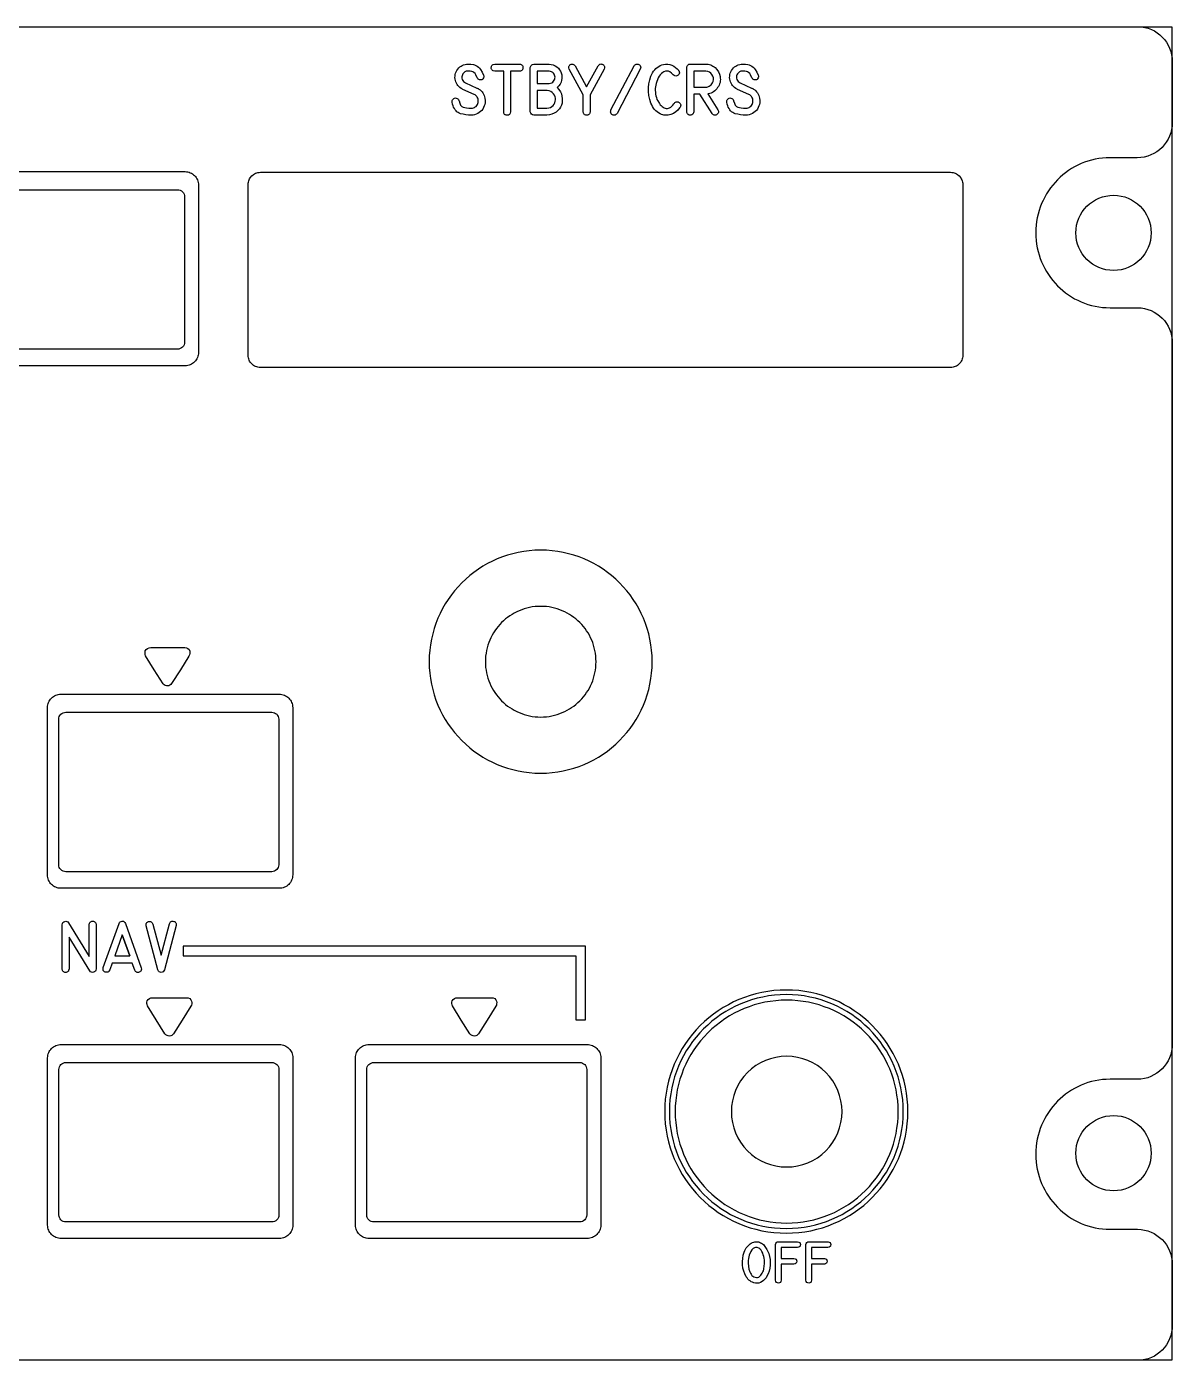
# Model space of a CAD drawing. Extents: x 27 to 704, y 10 to 614.
# Drawn here: x 628.6 to 704.3, y 437.7 to 525.9 of the extents above; entities that cross this region are included whole.
import ezdxf

# ---------------------------------------------------------------- set-up
doc = ezdxf.new("R2010")
doc.units = 0
for name, color, linetype in [('_BACKPANEL', 5, 'CONTINUOUS'), ('_ENGRAVING', 105, 'CONTINUOUS'), ('_TOPLAYER', 1, 'CONTINUOUS')]:
    doc.layers.add(name, color=color, linetype=linetype)

msp = doc.modelspace()

# ---------------------------------------------------------------- linework, layer by layer
at = {"layer": '_BACKPANEL'}
for points in [[(704.25, 466.331), (704.25, 447.688), (704.25, 437.7), (559.25, 437.7), (559.25, 447.688), (559.25, 466.722), (559.25, 485.114), (559.25, 500.914), (559.25, 510.903), (559.25, 520.891), (559.25, 525.885), (704.25, 525.885), (704.25, 520.891), (704.25, 510.903), (704.25, 500.914), (704.25, 486.092)], [(644.002, 516.257), (689.62, 516.257), (689.703, 516.253), (689.784, 516.241), (689.861, 516.221), (689.936, 516.194), (690.007, 516.159), (690.073, 516.119), (690.193, 516.02), (690.292, 515.9), (690.333, 515.833), (690.367, 515.762), (690.394, 515.688), (690.414, 515.61), (690.426, 515.53), (690.431, 515.447), (690.431, 504.158), (690.426, 504.075), (690.414, 503.995), (690.394, 503.917), (690.367, 503.842), (690.333, 503.772), (690.292, 503.705), (690.193, 503.585), (690.073, 503.486), (690.007, 503.445), (689.936, 503.411), (689.861, 503.384), (689.784, 503.364), (689.703, 503.352), (689.62, 503.348), (644.002, 503.348), (643.919, 503.352), (643.839, 503.364), (643.761, 503.384), (643.687, 503.411), (643.616, 503.445), (643.549, 503.486), (643.429, 503.585), (643.33, 503.705), (643.289, 503.772), (643.255, 503.842), (643.228, 503.917), (643.208, 503.995), (643.196, 504.075), (643.192, 504.158), (643.192, 515.447), (643.196, 515.53), (643.208, 515.61), (643.228, 515.688), (643.255, 515.762), (643.289, 515.833), (643.33, 515.9), (643.429, 516.02), (643.549, 516.119), (643.616, 516.159), (643.687, 516.194), (643.761, 516.221), (643.839, 516.241), (643.919, 516.253)], [(697.905, 512.252), (697.918, 512.506), (697.956, 512.753), (698.017, 512.992), (698.101, 513.22), (698.206, 513.438), (698.33, 513.643), (698.473, 513.834), (698.634, 514.011), (698.811, 514.172), (699.002, 514.315), (699.207, 514.44), (699.425, 514.544), (699.654, 514.628), (699.892, 514.689), (700.139, 514.727), (700.393, 514.74), (700.648, 514.727), (700.895, 514.689), (701.133, 514.628), (701.362, 514.544), (701.579, 514.44), (701.785, 514.315), (701.976, 514.172), (702.153, 514.011), (702.313, 513.834), (702.457, 513.643), (702.581, 513.438), (702.686, 513.22), (702.77, 512.992), (702.831, 512.753), (702.869, 512.506), (702.882, 512.252), (702.869, 511.997), (702.831, 511.75), (702.77, 511.512), (702.686, 511.283), (702.581, 511.066), (702.457, 510.861), (702.313, 510.669), (702.153, 510.492), (701.976, 510.332), (701.785, 510.188), (701.579, 510.064), (701.362, 509.959), (701.133, 509.875), (700.895, 509.814), (700.648, 509.776), (700.393, 509.764), (700.139, 509.776), (699.892, 509.814), (699.654, 509.875), (699.425, 509.959), (699.207, 510.064), (699.002, 510.188), (698.811, 510.332), (698.634, 510.492), (698.473, 510.669), (698.33, 510.861), (698.206, 511.066), (698.101, 511.283), (698.017, 511.512), (697.956, 511.75), (697.918, 511.997)], [(662.53, 491.269), (662.151, 491.26), (661.777, 491.231), (661.408, 491.184), (661.045, 491.119), (660.688, 491.037), (660.338, 490.938), (659.996, 490.822), (659.661, 490.69), (659.334, 490.542), (659.016, 490.379), (658.708, 490.202), (658.409, 490.01), (658.12, 489.805), (657.841, 489.586), (657.574, 489.354), (657.318, 489.11), (657.073, 488.854), (656.842, 488.586), (656.623, 488.308), (656.417, 488.019), (656.226, 487.72), (656.048, 487.411), (655.885, 487.093), (655.738, 486.767), (655.606, 486.432), (655.49, 486.089), (655.39, 485.74), (655.308, 485.383), (655.243, 485.02), (655.196, 484.651), (655.168, 484.277), (655.158, 483.897), (655.168, 483.518), (655.196, 483.144), (655.243, 482.775), (655.308, 482.412), (655.39, 482.055), (655.49, 481.705), (655.606, 481.363), (655.738, 481.028), (655.885, 480.701), (656.048, 480.383), (656.226, 480.075), (656.417, 479.776), (656.623, 479.487), (656.842, 479.208), (657.073, 478.941), (657.318, 478.685), (657.574, 478.44), (657.841, 478.209), (658.12, 477.99), (658.409, 477.784), (658.708, 477.593), (659.016, 477.415), (659.334, 477.252), (659.661, 477.105), (659.996, 476.973), (660.338, 476.857), (660.688, 476.757), (661.045, 476.675), (661.408, 476.61), (661.777, 476.563), (662.151, 476.535), (662.53, 476.525), (662.91, 476.535), (663.284, 476.563), (663.653, 476.61), (664.016, 476.675), (664.373, 476.757), (664.722, 476.857), (665.065, 476.973), (665.4, 477.105), (665.726, 477.252), (666.044, 477.415), (666.353, 477.593), (666.652, 477.784), (666.941, 477.99), (667.219, 478.209), (667.487, 478.44), (667.743, 478.685), (667.987, 478.941), (668.219, 479.208), (668.438, 479.487), (668.643, 479.776), (668.835, 480.075), (669.012, 480.383), (669.175, 480.701), (669.323, 481.028), (669.455, 481.363), (669.571, 481.705), (669.67, 482.055), (669.752, 482.412), (669.817, 482.775), (669.864, 483.144), (669.893, 483.518), (669.902, 483.897), (669.893, 484.277), (669.864, 484.651), (669.817, 485.02), (669.752, 485.383), (669.67, 485.74), (669.571, 486.089), (669.455, 486.432), (669.323, 486.767), (669.175, 487.093), (669.012, 487.411), (668.835, 487.72), (668.643, 488.019), (668.438, 488.308), (668.219, 488.586), (667.987, 488.854), (667.743, 489.11), (667.487, 489.354), (667.219, 489.586), (666.941, 489.805), (666.652, 490.01), (666.353, 490.202), (666.044, 490.379), (665.726, 490.542), (665.4, 490.69), (665.065, 490.822), (664.722, 490.938), (664.373, 491.037), (664.016, 491.119), (663.653, 491.184), (663.284, 491.231), (662.91, 491.26)], [(630.824, 481.749), (645.245, 481.749), (645.336, 481.744), (645.425, 481.73), (645.511, 481.708), (645.593, 481.678), (645.671, 481.641), (645.744, 481.596), (645.813, 481.545), (645.876, 481.487), (645.934, 481.424), (645.985, 481.355), (646.03, 481.281), (646.068, 481.203), (646.098, 481.121), (646.12, 481.036), (646.133, 480.947), (646.138, 480.856), (646.138, 469.805), (646.133, 469.713), (646.12, 469.625), (646.098, 469.539), (646.068, 469.457), (646.03, 469.379), (645.985, 469.305), (645.934, 469.237), (645.876, 469.173), (645.813, 469.116), (645.744, 469.064), (645.671, 469.02), (645.593, 468.982), (645.511, 468.952), (645.425, 468.93), (645.336, 468.916), (645.245, 468.912), (630.824, 468.912), (630.732, 468.916), (630.644, 468.93), (630.558, 468.952), (630.476, 468.982), (630.398, 469.02), (630.324, 469.064), (630.256, 469.116), (630.192, 469.173), (630.135, 469.237), (630.083, 469.305), (630.039, 469.379), (630.001, 469.457), (629.971, 469.539), (629.949, 469.625), (629.935, 469.713), (629.931, 469.805), (629.931, 480.856), (629.935, 480.947), (629.949, 481.036), (629.971, 481.121), (630.001, 481.203), (630.039, 481.281), (630.083, 481.355), (630.135, 481.424), (630.192, 481.487), (630.256, 481.545), (630.324, 481.596), (630.398, 481.641), (630.476, 481.678), (630.558, 481.708), (630.644, 481.73), (630.732, 481.744)], [(630.833, 458.589), (645.254, 458.589), (645.345, 458.584), (645.434, 458.571), (645.519, 458.549), (645.602, 458.519), (645.68, 458.481), (645.753, 458.437), (645.822, 458.385), (645.885, 458.327), (645.943, 458.264), (645.994, 458.195), (646.039, 458.122), (646.077, 458.044), (646.107, 457.962), (646.129, 457.876), (646.142, 457.787), (646.147, 457.696), (646.147, 446.645), (646.142, 446.554), (646.129, 446.465), (646.107, 446.38), (646.077, 446.298), (646.039, 446.219), (645.994, 446.146), (645.943, 446.077), (645.885, 446.014), (645.822, 445.956), (645.753, 445.905), (645.68, 445.86), (645.602, 445.822), (645.519, 445.792), (645.434, 445.77), (645.345, 445.757), (645.254, 445.752), (630.833, 445.752), (630.741, 445.757), (630.653, 445.77), (630.567, 445.792), (630.485, 445.822), (630.407, 445.86), (630.333, 445.905), (630.265, 445.956), (630.201, 446.014), (630.144, 446.077), (630.092, 446.146), (630.048, 446.219), (630.01, 446.298), (629.98, 446.38), (629.958, 446.465), (629.944, 446.554), (629.94, 446.645), (629.94, 457.696), (629.944, 457.787), (629.958, 457.876), (629.98, 457.962), (630.01, 458.044), (630.048, 458.122), (630.092, 458.195), (630.144, 458.264), (630.201, 458.327), (630.265, 458.385), (630.333, 458.437), (630.407, 458.481), (630.485, 458.519), (630.567, 458.549), (630.653, 458.571), (630.741, 458.584)], [(651.184, 458.589), (665.605, 458.589), (665.696, 458.584), (665.785, 458.571), (665.871, 458.549), (665.953, 458.519), (666.031, 458.481), (666.104, 458.437), (666.173, 458.385), (666.237, 458.327), (666.294, 458.264), (666.346, 458.195), (666.39, 458.122), (666.428, 458.044), (666.458, 457.962), (666.48, 457.876), (666.494, 457.787), (666.498, 457.696), (666.498, 446.645), (666.494, 446.554), (666.48, 446.465), (666.458, 446.38), (666.428, 446.298), (666.39, 446.219), (666.346, 446.146), (666.294, 446.077), (666.237, 446.014), (666.173, 445.956), (666.104, 445.905), (666.031, 445.86), (665.953, 445.822), (665.871, 445.792), (665.785, 445.77), (665.696, 445.757), (665.605, 445.752), (651.184, 445.752), (651.093, 445.757), (651.004, 445.77), (650.918, 445.792), (650.836, 445.822), (650.758, 445.86), (650.685, 445.905), (650.616, 445.956), (650.553, 446.014), (650.495, 446.077), (650.444, 446.146), (650.399, 446.219), (650.361, 446.298), (650.331, 446.38), (650.309, 446.465), (650.296, 446.554), (650.291, 446.645), (650.291, 457.696), (650.296, 457.787), (650.309, 457.876), (650.331, 457.962), (650.361, 458.044), (650.399, 458.122), (650.444, 458.195), (650.495, 458.264), (650.553, 458.327), (650.616, 458.385), (650.685, 458.437), (650.758, 458.481), (650.836, 458.519), (650.918, 458.549), (651.004, 458.571), (651.093, 458.584)], [(697.905, 451.396), (697.918, 451.651), (697.956, 451.898), (698.017, 452.136), (698.101, 452.365), (698.206, 452.582), (698.33, 452.787), (698.473, 452.979), (698.634, 453.156), (698.811, 453.316), (699.002, 453.459), (699.207, 453.584), (699.425, 453.689), (699.654, 453.772), (699.892, 453.834), (700.139, 453.871), (700.393, 453.884), (700.648, 453.871), (700.895, 453.834), (701.133, 453.772), (701.362, 453.689), (701.579, 453.584), (701.785, 453.459), (701.976, 453.316), (702.153, 453.156), (702.313, 452.979), (702.457, 452.787), (702.581, 452.582), (702.686, 452.365), (702.77, 452.136), (702.831, 451.898), (702.869, 451.651), (702.882, 451.396), (702.869, 451.142), (702.831, 450.895), (702.77, 450.656), (702.686, 450.428), (702.581, 450.21), (702.457, 450.005), (702.313, 449.813), (702.153, 449.637), (701.976, 449.476), (701.785, 449.333), (701.579, 449.208), (701.362, 449.103), (701.133, 449.02), (700.895, 448.958), (700.648, 448.921), (700.393, 448.908), (700.139, 448.921), (699.892, 448.958), (699.654, 449.02), (699.425, 449.103), (699.207, 449.208), (699.002, 449.333), (698.811, 449.476), (698.634, 449.637), (698.473, 449.813), (698.33, 450.005), (698.206, 450.21), (698.101, 450.428), (698.017, 450.656), (697.956, 450.895), (697.918, 451.142)]]:
    msp.add_lwpolyline(points, close=True, dxfattribs=at)
msp.add_lwpolyline([(624.601, 516.299), (639.022, 516.299), (639.113, 516.295), (639.202, 516.281), (639.287, 516.259), (639.369, 516.229), (639.447, 516.191), (639.521, 516.147), (639.59, 516.095), (639.653, 516.038), (639.711, 515.974), (639.762, 515.905), (639.807, 515.832), (639.845, 515.754), (639.875, 515.672), (639.897, 515.586), (639.91, 515.498), (639.915, 515.406), (639.915, 504.355), (639.91, 504.264), (639.897, 504.175), (639.875, 504.09), (639.845, 504.008), (639.807, 503.93), (639.762, 503.856), (639.711, 503.787), (639.653, 503.724), (639.59, 503.666), (639.521, 503.615), (639.447, 503.57), (639.369, 503.533), (639.287, 503.502), (639.202, 503.48), (639.113, 503.467), (639.022, 503.462), (624.601, 503.462)], dxfattribs=at)
msp.add_lwpolyline([(678.79, 457.802, 0.414214), (675.132, 454.144, 0.414214), (678.79, 450.486, 0.414214), (682.448, 454.144, 0.414214)], format="xyb", close=True, dxfattribs=at)
at = {"layer": '_ENGRAVING'}
for points in [[(658.312, 521.831), (658.338, 521.819), (658.367, 521.804), (658.393, 521.79), (658.418, 521.774), (658.445, 521.758), (658.521, 521.702), (658.59, 521.64), (658.651, 521.574), (658.705, 521.502), (658.751, 521.425), (658.789, 521.343), (658.819, 521.256), (658.842, 521.163), (658.86, 521.013), (658.855, 520.858), (658.836, 520.747), (658.803, 520.641), (658.758, 520.54), (658.7, 520.442), (658.632, 520.352), (658.555, 520.273), (658.47, 520.205), (658.377, 520.147), (658.271, 520.098), (658.164, 520.063), (658.055, 520.042), (657.944, 520.035), (657.758, 520.041), (657.576, 520.059), (657.399, 520.09), (657.226, 520.133), (657.143, 520.163), (657.067, 520.203), (656.997, 520.253), (656.932, 520.314), (656.874, 520.385), (656.823, 520.466), (656.777, 520.558), (656.737, 520.659), (656.708, 520.772), (656.686, 520.887), (656.68, 520.945), (656.688, 520.999), (656.709, 521.05), (656.743, 521.097), (656.787, 521.136), (656.835, 521.16), (656.888, 521.17), (656.947, 521.167), (657.006, 521.147), (657.055, 521.113), (657.095, 521.066), (657.125, 521.005), (657.13, 520.99), (657.176, 520.829), (657.237, 520.704), (657.272, 520.655), (657.312, 520.615), (657.355, 520.584), (657.401, 520.562), (657.508, 520.532), (657.633, 520.512), (657.777, 520.501), (657.941, 520.499), (658.017, 520.504), (658.087, 520.518), (658.151, 520.542), (658.209, 520.575), (658.26, 520.618), (658.305, 520.67), (658.344, 520.732), (658.377, 520.803), (658.397, 520.872), (658.407, 520.941), (658.405, 521.012), (658.393, 521.085), (658.371, 521.155), (658.34, 521.219), (658.3, 521.277), (658.252, 521.329), (658.198, 521.369), (658.129, 521.406), (657.378, 521.742), (657.354, 521.755), (657.266, 521.807), (657.187, 521.864), (657.117, 521.927), (657.055, 521.995), (657.002, 522.068), (656.958, 522.146), (656.923, 522.23), (656.896, 522.318), (656.875, 522.423), (656.865, 522.524), (656.867, 522.623), (656.88, 522.719), (656.905, 522.813), (656.941, 522.904), (656.989, 522.992), (657.048, 523.077), (657.116, 523.156), (657.188, 523.224), (657.266, 523.282), (657.349, 523.33), (657.437, 523.366), (657.53, 523.393), (657.628, 523.408), (657.731, 523.414), (657.91, 523.409), (658.078, 523.376), (658.16, 523.355), (658.242, 523.323), (658.338, 523.269), (658.423, 523.207), (658.495, 523.136), (658.555, 523.055), (658.658, 522.878), (658.751, 522.687), (658.766, 522.644), (658.771, 522.566), (658.75, 522.497), (658.709, 522.434), (658.675, 522.404), (658.632, 522.379), (658.587, 522.364), (658.54, 522.361), (658.49, 522.368), (658.443, 522.385), (658.401, 522.412), (658.366, 522.451), (658.336, 522.5), (658.246, 522.696), (658.189, 522.787), (658.112, 522.862), (658.044, 522.901), (657.97, 522.928), (657.864, 522.946), (657.715, 522.951), (657.613, 522.938), (657.523, 522.901), (657.447, 522.842), (657.383, 522.759), (657.35, 522.697), (657.329, 522.632), (657.321, 522.563), (657.324, 522.49), (657.343, 522.403), (657.378, 522.327), (657.428, 522.261), (657.493, 522.206), (657.508, 522.195), (657.525, 522.184), (657.543, 522.176), (657.563, 522.168)], [(660.084, 520.261), (660.084, 522.948), (659.489, 522.948), (659.39, 522.969), (659.351, 522.989), (659.319, 523.015), (659.294, 523.047), (659.277, 523.085), (659.266, 523.129), (659.263, 523.18), (659.267, 523.23), (659.277, 523.275), (659.295, 523.313), (659.32, 523.345), (659.352, 523.371), (659.39, 523.392), (659.489, 523.414), (661.135, 523.414), (661.187, 523.406), (661.233, 523.392), (661.271, 523.372), (661.303, 523.346), (661.327, 523.314), (661.345, 523.275), (661.356, 523.231), (661.359, 523.18), (661.356, 523.129), (661.346, 523.084), (661.328, 523.046), (661.304, 523.014), (661.272, 522.988), (661.233, 522.968), (661.188, 522.955), (661.135, 522.948), (660.541, 522.948), (660.541, 520.261), (660.512, 520.159), (660.49, 520.119), (660.463, 520.086), (660.431, 520.061), (660.393, 520.043), (660.35, 520.033), (660.302, 520.03), (660.255, 520.034), (660.213, 520.046), (660.177, 520.064), (660.147, 520.089), (660.122, 520.122), (660.104, 520.161)], [(663.081, 523.414), (663.229, 523.392), (663.364, 523.353), (663.488, 523.297), (663.599, 523.224), (663.696, 523.138), (663.776, 523.043), (663.841, 522.941), (663.89, 522.83), (663.921, 522.712), (663.936, 522.592), (663.932, 522.467), (663.912, 522.339), (663.872, 522.211), (663.81, 522.089), (663.728, 521.972), (663.625, 521.861), (663.739, 521.724), (663.828, 521.582), (663.894, 521.435), (663.937, 521.282), (663.957, 521.13), (663.958, 520.982), (663.938, 520.839), (663.899, 520.702), (663.84, 520.572), (663.762, 520.452), (663.667, 520.342), (663.552, 520.243), (663.422, 520.159), (663.276, 520.096), (663.116, 520.053), (662.941, 520.03), (662.936, 520.03), (662.074, 520.03), (661.985, 520.055), (661.916, 520.101), (661.869, 520.17), (661.843, 520.26), (661.843, 523.179), (661.868, 523.27), (661.889, 523.308), (661.915, 523.34), (661.946, 523.367), (661.983, 523.388), (662.074, 523.414)], [(666.327, 523.293), (666.393, 523.371), (666.429, 523.397), (666.466, 523.413), (666.505, 523.42), (666.546, 523.418), (666.588, 523.406), (666.632, 523.385), (666.673, 523.359), (666.705, 523.328), (666.729, 523.294), (666.745, 523.256), (666.752, 523.215), (666.751, 523.17), (666.724, 523.07), (665.792, 521.373), (665.792, 520.268), (665.772, 520.165), (665.753, 520.125), (665.728, 520.092), (665.697, 520.066), (665.659, 520.048), (665.615, 520.037), (665.566, 520.033), (665.516, 520.037), (665.472, 520.048), (665.435, 520.066), (665.403, 520.092), (665.378, 520.125), (665.359, 520.165), (665.339, 520.268), (665.339, 521.373), (664.409, 523.07), (664.382, 523.169), (664.381, 523.214), (664.388, 523.255), (664.403, 523.292), (664.426, 523.326), (664.457, 523.356), (664.496, 523.383), (664.539, 523.403), (664.581, 523.415), (664.621, 523.417), (664.66, 523.41), (664.698, 523.395), (664.735, 523.37), (664.806, 523.293), (665.566, 521.908)], [(668.712, 523.293), (668.738, 523.333), (668.766, 523.364), (668.796, 523.385), (668.83, 523.398), (668.907, 523.414), (668.962, 523.407), (669.013, 523.388), (669.059, 523.356), (669.099, 523.311), (669.129, 523.258), (669.14, 523.2), (669.133, 523.137), (669.108, 523.07), (667.577, 520.149), (667.55, 520.11), (667.507, 520.07), (667.449, 520.04), (667.374, 520.03), (667.319, 520.036), (667.269, 520.056), (667.226, 520.088), (667.189, 520.132), (667.162, 520.186), (667.151, 520.245), (667.155, 520.309), (667.175, 520.379)], [(671.739, 520.559), (671.725, 520.537), (671.717, 520.526), (671.71, 520.516), (671.59, 520.374), (671.453, 520.254), (671.299, 520.156), (671.127, 520.08), (671.037, 520.053), (670.947, 520.035), (670.858, 520.026), (670.769, 520.027), (670.68, 520.038), (670.592, 520.058), (670.504, 520.088), (670.416, 520.127), (670.318, 520.184), (670.226, 520.249), (670.141, 520.323), (670.063, 520.406), (669.992, 520.498), (669.927, 520.599), (669.87, 520.709), (669.819, 520.828), (669.737, 521.077), (669.682, 521.332), (669.655, 521.591), (669.655, 521.855), (669.682, 522.116), (669.737, 522.366), (669.82, 522.605), (669.93, 522.834), (669.996, 522.94), (670.069, 523.036), (670.149, 523.121), (670.236, 523.196), (670.329, 523.261), (670.43, 523.315), (670.538, 523.359), (670.653, 523.392), (670.789, 523.413), (670.925, 523.411), (671.061, 523.386), (671.196, 523.338), (671.325, 523.273), (671.442, 523.197), (671.547, 523.108), (671.64, 523.007), (671.648, 522.996), (671.678, 522.945), (671.693, 522.892), (671.694, 522.836), (671.679, 522.778), (671.653, 522.725), (671.617, 522.682), (671.573, 522.651), (671.519, 522.63), (671.457, 522.623), (671.399, 522.633), (671.342, 522.661), (671.288, 522.706), (671.181, 522.819), (671.075, 522.897), (670.972, 522.943), (670.921, 522.953), (670.87, 522.954), (670.772, 522.94), (670.68, 522.907), (670.592, 522.856), (670.51, 522.786), (670.434, 522.701), (670.365, 522.605), (670.302, 522.498), (670.246, 522.379), (670.198, 522.257), (670.161, 522.139), (670.133, 522.025), (670.116, 521.915), (670.106, 521.794), (670.103, 521.673), (670.108, 521.552), (670.122, 521.43), (670.144, 521.31), (670.176, 521.194), (670.217, 521.081), (670.269, 520.972), (670.372, 520.801), (670.429, 520.729), (670.488, 520.665), (670.551, 520.611), (670.617, 520.565), (670.687, 520.528), (670.759, 520.5), (670.833, 520.484), (670.906, 520.482), (670.979, 520.496), (671.052, 520.525), (671.124, 520.568), (671.195, 520.627), (671.266, 520.7), (671.337, 520.788), (671.368, 520.831), (671.406, 520.869), (671.445, 520.898), (671.485, 520.917), (671.525, 520.926), (671.565, 520.926), (671.606, 520.916), (671.648, 520.896), (671.69, 520.867), (671.756, 520.796), (671.776, 520.76), (671.787, 520.722), (671.789, 520.683), (671.781, 520.642), (671.765, 520.601)], [(674.24, 520.388), (674.275, 520.299), (674.28, 520.257), (674.277, 520.217), (674.265, 520.178), (674.246, 520.142), (674.181, 520.075), (674.141, 520.051), (674.097, 520.037), (674.051, 520.032), (674.002, 520.037), (673.955, 520.05), (673.914, 520.071), (673.881, 520.101), (673.854, 520.139), (673.054, 521.426), (672.649, 521.426), (672.649, 520.263), (672.641, 520.196), (672.617, 520.139), (672.577, 520.092), (672.521, 520.056), (672.458, 520.033), (672.397, 520.03), (672.338, 520.045), (672.281, 520.08), (672.242, 520.116), (672.214, 520.159), (672.197, 520.208), (672.192, 520.263), (672.192, 523.182), (672.196, 523.228), (672.208, 523.271), (672.229, 523.31), (672.257, 523.346), (672.292, 523.375), (672.33, 523.397), (672.373, 523.409), (672.419, 523.414), (673.426, 523.414), (673.515, 523.41), (673.601, 523.399), (673.684, 523.38), (673.765, 523.355), (673.842, 523.322), (673.917, 523.281), (673.988, 523.233), (674.056, 523.178), (674.177, 523.053), (674.273, 522.911), (674.344, 522.754), (674.389, 522.581), (674.401, 522.485), (674.404, 522.39), (674.398, 522.297), (674.382, 522.205), (674.358, 522.115), (674.323, 522.027), (674.28, 521.94), (674.227, 521.855), (674.168, 521.774), (674.103, 521.702), (674.034, 521.639), (673.96, 521.583), (673.882, 521.536), (673.799, 521.497), (673.711, 521.467), (673.618, 521.444), (673.588, 521.439)], [(673.426, 521.89), (673.507, 521.897), (673.585, 521.916), (673.659, 521.948), (673.731, 521.993), (673.796, 522.048), (673.849, 522.111), (673.89, 522.182), (673.92, 522.26), (673.944, 522.385), (673.941, 522.503), (673.909, 522.615), (673.85, 522.72), (673.771, 522.812), (673.677, 522.88), (673.569, 522.925), (673.448, 522.948), (672.649, 522.948), (672.649, 521.89)], [(676.466, 521.831), (676.492, 521.819), (676.521, 521.804), (676.547, 521.79), (676.572, 521.774), (676.599, 521.758), (676.675, 521.702), (676.744, 521.64), (676.805, 521.574), (676.859, 521.502), (676.904, 521.425), (676.943, 521.343), (676.973, 521.256), (676.996, 521.163), (677.014, 521.013), (677.009, 520.858), (676.99, 520.747), (676.957, 520.641), (676.912, 520.54), (676.854, 520.442), (676.786, 520.352), (676.709, 520.273), (676.624, 520.205), (676.531, 520.147), (676.425, 520.098), (676.318, 520.063), (676.209, 520.042), (676.098, 520.035), (675.912, 520.041), (675.73, 520.059), (675.553, 520.09), (675.379, 520.133), (675.297, 520.163), (675.221, 520.203), (675.15, 520.253), (675.086, 520.314), (675.028, 520.385), (674.977, 520.466), (674.931, 520.558), (674.891, 520.659), (674.862, 520.772), (674.839, 520.887), (674.834, 520.945), (674.842, 520.999), (674.863, 521.05), (674.897, 521.097), (674.94, 521.136), (674.989, 521.16), (675.042, 521.17), (675.101, 521.167), (675.16, 521.147), (675.209, 521.113), (675.249, 521.066), (675.279, 521.005), (675.284, 520.99), (675.33, 520.829), (675.391, 520.704), (675.426, 520.655), (675.466, 520.615), (675.509, 520.584), (675.555, 520.562), (675.662, 520.532), (675.787, 520.512), (675.931, 520.501), (676.094, 520.499), (676.171, 520.504), (676.241, 520.518), (676.305, 520.542), (676.362, 520.575), (676.414, 520.618), (676.459, 520.67), (676.498, 520.732), (676.531, 520.803), (676.551, 520.872), (676.561, 520.941), (676.559, 521.012), (676.547, 521.085), (676.525, 521.155), (676.494, 521.219), (676.454, 521.277), (676.406, 521.329), (676.351, 521.369), (676.283, 521.406), (675.532, 521.742), (675.507, 521.755), (675.42, 521.807), (675.341, 521.864), (675.271, 521.927), (675.209, 521.995), (675.156, 522.068), (675.112, 522.146), (675.077, 522.23), (675.05, 522.318), (675.029, 522.423), (675.019, 522.524), (675.021, 522.623), (675.034, 522.719), (675.059, 522.813), (675.095, 522.904), (675.143, 522.992), (675.202, 523.077), (675.269, 523.156), (675.342, 523.224), (675.42, 523.282), (675.503, 523.33), (675.591, 523.366), (675.684, 523.393), (675.782, 523.408), (675.885, 523.414), (676.064, 523.409), (676.232, 523.376), (676.314, 523.355), (676.396, 523.323), (676.492, 523.269), (676.576, 523.207), (676.649, 523.136), (676.709, 523.055), (676.812, 522.878), (676.905, 522.687), (676.92, 522.644), (676.925, 522.566), (676.904, 522.497), (676.863, 522.434), (676.829, 522.404), (676.786, 522.379), (676.741, 522.364), (676.693, 522.361), (676.644, 522.368), (676.597, 522.385), (676.555, 522.412), (676.52, 522.451), (676.49, 522.5), (676.4, 522.696), (676.343, 522.787), (676.266, 522.862), (676.197, 522.901), (676.124, 522.928), (676.018, 522.946), (675.869, 522.951), (675.767, 522.938), (675.677, 522.901), (675.601, 522.842), (675.537, 522.759), (675.504, 522.697), (675.483, 522.632), (675.475, 522.563), (675.478, 522.49), (675.497, 522.403), (675.532, 522.327), (675.582, 522.261), (675.647, 522.206), (675.662, 522.195), (675.679, 522.184), (675.697, 522.176), (675.717, 522.168)], [(663.081, 522.944), (662.302, 522.944), (662.302, 522.13), (663.085, 522.13), (663.18, 522.147), (663.261, 522.178), (663.329, 522.221), (663.385, 522.278), (663.427, 522.342), (663.458, 522.409), (663.475, 522.478), (663.48, 522.549), (663.473, 522.619), (663.453, 522.687), (663.421, 522.752), (663.377, 522.813), (663.321, 522.866), (663.253, 522.906), (663.173, 522.932)], [(662.936, 520.498), (663.066, 520.513), (663.179, 520.549), (663.276, 520.604), (663.356, 520.679), (663.42, 520.767), (663.466, 520.859), (663.495, 520.955), (663.506, 521.057), (663.5, 521.159), (663.476, 521.258), (663.435, 521.353), (663.376, 521.446), (663.298, 521.528), (663.203, 521.592), (663.088, 521.638), (662.956, 521.666), (662.302, 521.666), (662.302, 520.498)], [(633.14, 463.578), (633.129, 463.499), (633.098, 463.436), (633.047, 463.389), (632.975, 463.358), (632.897, 463.346), (632.829, 463.359), (632.769, 463.395), (632.719, 463.456), (631.356, 465.683), (631.356, 463.578), (631.328, 463.477), (631.307, 463.437), (631.281, 463.405), (631.25, 463.379), (631.214, 463.361), (631.172, 463.35), (631.126, 463.347), (631.08, 463.35), (631.039, 463.361), (631.003, 463.379), (630.972, 463.405), (630.946, 463.437), (630.925, 463.477), (630.898, 463.578), (630.898, 466.498), (630.918, 466.577), (630.954, 466.641), (631.005, 466.69), (631.071, 466.725), (631.142, 466.739), (631.207, 466.727), (631.266, 466.688), (631.319, 466.622), (632.682, 464.392), (632.682, 466.498), (632.708, 466.602), (632.73, 466.642), (632.756, 466.675), (632.789, 466.701), (632.826, 466.719), (632.869, 466.729), (632.918, 466.732), (632.966, 466.728), (633.009, 466.717), (633.045, 466.698), (633.076, 466.673), (633.101, 466.64), (633.12, 466.6), (633.14, 466.498)], [(633.617, 463.669), (634.137, 465.127), (634.658, 466.584), (634.692, 466.65), (634.738, 466.698), (634.798, 466.726), (634.871, 466.737), (634.944, 466.728), (635.004, 466.699), (635.051, 466.652), (635.085, 466.584), (636.125, 463.661), (636.135, 463.555), (636.129, 463.509), (636.115, 463.469), (636.094, 463.434), (636.065, 463.404), (636.029, 463.38), (635.986, 463.36), (635.94, 463.347), (635.897, 463.343), (635.857, 463.348), (635.819, 463.361), (635.784, 463.383), (635.752, 463.413), (635.695, 463.499), (635.528, 463.972), (634.206, 463.972), (634.043, 463.511), (633.986, 463.424), (633.953, 463.394), (633.918, 463.372), (633.879, 463.36), (633.838, 463.356), (633.795, 463.36), (633.748, 463.374), (633.704, 463.394), (633.668, 463.42), (633.64, 463.449), (633.619, 463.484), (633.607, 463.523), (633.602, 463.567)], [(636.448, 466.424), (636.447, 466.53), (636.457, 466.575), (636.474, 466.613), (636.498, 466.646), (636.53, 466.674), (636.568, 466.696), (636.613, 466.712), (636.66, 466.721), (636.704, 466.721), (636.744, 466.713), (636.78, 466.696), (636.814, 466.671), (636.843, 466.638), (636.891, 466.545), (637.438, 464.481), (637.988, 466.565), (638.037, 466.658), (638.067, 466.692), (638.101, 466.717), (638.139, 466.733), (638.18, 466.74), (638.225, 466.738), (638.274, 466.727), (638.321, 466.71), (638.36, 466.687), (638.391, 466.659), (638.414, 466.626), (638.43, 466.588), (638.438, 466.545), (638.43, 466.444), (637.657, 463.522), (637.619, 463.448), (637.571, 463.394), (637.511, 463.362), (637.44, 463.351), (637.369, 463.361), (637.308, 463.392), (637.258, 463.443), (637.218, 463.515)], [(635.363, 464.436), (634.869, 465.825), (634.373, 464.436)], [(634.869, 465.825), (635.363, 464.436)], [(678.765, 462.187), (678.351, 462.177), (677.943, 462.146), (677.541, 462.095), (677.145, 462.024), (676.756, 461.934), (676.374, 461.826), (676.001, 461.699), (675.636, 461.555), (675.28, 461.394), (674.933, 461.217), (674.597, 461.023), (674.27, 460.814), (673.955, 460.59), (673.652, 460.351), (673.36, 460.099), (673.081, 459.833), (672.815, 459.553), (672.562, 459.262), (672.323, 458.958), (672.099, 458.643), (671.89, 458.317), (671.696, 457.98), (671.519, 457.634), (671.358, 457.277), (671.214, 456.912), (671.088, 456.539), (670.979, 456.157), (670.89, 455.769), (670.819, 455.373), (670.768, 454.97), (670.737, 454.562), (670.726, 454.148), (670.737, 453.735), (670.768, 453.327), (670.819, 452.924), (670.89, 452.528), (670.979, 452.139), (671.088, 451.758), (671.214, 451.384), (671.358, 451.019), (671.519, 450.663), (671.696, 450.317), (671.89, 449.98), (672.099, 449.654), (672.323, 449.339), (672.562, 449.035), (672.815, 448.743), (673.081, 448.464), (673.36, 448.198), (673.652, 447.945), (673.955, 447.707), (674.27, 447.483), (674.597, 447.273), (674.933, 447.08), (675.28, 446.902), (675.636, 446.741), (676.001, 446.597), (676.374, 446.471), (676.756, 446.363), (677.145, 446.273), (677.541, 446.202), (677.943, 446.151), (678.351, 446.12), (678.765, 446.11), (679.179, 446.12), (679.587, 446.151), (679.989, 446.202), (680.385, 446.273), (680.774, 446.363), (681.155, 446.471), (681.529, 446.597), (681.894, 446.741), (682.25, 446.902), (682.597, 447.08), (682.933, 447.273), (683.259, 447.483), (683.575, 447.707), (683.878, 447.945), (684.17, 448.198), (684.449, 448.464), (684.715, 448.743), (684.968, 449.035), (685.207, 449.339), (685.431, 449.654), (685.64, 449.98), (685.833, 450.317), (686.011, 450.663), (686.172, 451.019), (686.316, 451.384), (686.442, 451.758), (686.551, 452.139), (686.64, 452.528), (686.711, 452.924), (686.762, 453.327), (686.793, 453.735), (686.804, 454.148), (686.793, 454.562), (686.762, 454.97), (686.711, 455.373), (686.64, 455.769), (686.551, 456.157), (686.442, 456.539), (686.316, 456.912), (686.172, 457.277), (686.011, 457.634), (685.833, 457.98), (685.64, 458.317), (685.431, 458.643), (685.207, 458.958), (684.968, 459.262), (684.715, 459.553), (684.449, 459.833), (684.17, 460.099), (683.878, 460.351), (683.575, 460.59), (683.259, 460.814), (682.933, 461.023), (682.597, 461.217), (682.25, 461.394), (681.894, 461.555), (681.529, 461.699), (681.155, 461.826), (680.774, 461.934), (680.385, 462.024), (679.989, 462.095), (679.587, 462.146), (679.179, 462.177)], [(678.766, 461.881), (678.368, 461.871), (677.975, 461.841), (677.589, 461.792), (677.208, 461.724), (676.834, 461.638), (676.467, 461.533), (676.108, 461.412), (675.757, 461.273), (675.414, 461.119), (675.081, 460.948), (674.757, 460.762), (674.443, 460.561), (674.14, 460.345), (673.848, 460.116), (673.568, 459.873), (673.299, 459.617), (673.043, 459.348), (672.8, 459.068), (672.571, 458.775), (672.355, 458.472), (672.154, 458.159), (671.968, 457.835), (671.797, 457.502), (671.642, 457.159), (671.504, 456.808), (671.382, 456.449), (671.278, 456.082), (671.192, 455.708), (671.124, 455.327), (671.075, 454.94), (671.045, 454.548), (671.035, 454.15), (671.045, 453.752), (671.075, 453.359), (671.124, 452.972), (671.192, 452.592), (671.278, 452.218), (671.382, 451.851), (671.504, 451.492), (671.642, 451.141), (671.797, 450.798), (671.968, 450.465), (672.154, 450.141), (672.355, 449.827), (672.571, 449.524), (672.8, 449.232), (673.043, 448.952), (673.299, 448.683), (673.568, 448.427), (673.848, 448.184), (674.14, 447.955), (674.443, 447.739), (674.757, 447.538), (675.081, 447.352), (675.414, 447.181), (675.757, 447.026), (676.108, 446.888), (676.467, 446.766), (676.834, 446.662), (677.208, 446.576), (677.589, 446.508), (677.975, 446.459), (678.368, 446.429), (678.766, 446.419), (679.164, 446.429), (679.556, 446.459), (679.943, 446.508), (680.324, 446.576), (680.698, 446.662), (681.065, 446.766), (681.424, 446.888), (681.775, 447.026), (682.118, 447.181), (682.451, 447.352), (682.775, 447.538), (683.088, 447.739), (683.392, 447.955), (683.684, 448.184), (683.964, 448.427), (684.233, 448.683), (684.489, 448.952), (684.732, 449.232), (684.961, 449.524), (685.177, 449.827), (685.378, 450.141), (685.564, 450.465), (685.735, 450.798), (685.889, 451.141), (686.028, 451.492), (686.149, 451.851), (686.254, 452.218), (686.34, 452.592), (686.408, 452.972), (686.457, 453.359), (686.487, 453.752), (686.497, 454.15), (686.487, 454.548), (686.457, 454.94), (686.408, 455.327), (686.34, 455.708), (686.254, 456.082), (686.149, 456.449), (686.028, 456.808), (685.889, 457.159), (685.735, 457.502), (685.564, 457.835), (685.378, 458.159), (685.177, 458.472), (684.961, 458.775), (684.732, 459.068), (684.489, 459.348), (684.233, 459.617), (683.964, 459.873), (683.684, 460.116), (683.392, 460.345), (683.088, 460.561), (682.775, 460.762), (682.451, 460.948), (682.118, 461.119), (681.775, 461.273), (681.424, 461.412), (681.065, 461.533), (680.698, 461.638), (680.324, 461.724), (679.943, 461.792), (679.556, 461.841), (679.164, 461.871)], [(677.612, 444.754), (677.663, 444.566), (677.695, 444.376), (677.708, 444.182), (677.703, 443.984), (677.678, 443.789), (677.635, 443.603), (677.571, 443.425), (677.488, 443.256), (677.424, 443.158), (677.35, 443.067), (677.265, 442.984), (677.169, 442.908), (677.065, 442.848), (676.956, 442.811), (676.842, 442.798), (676.723, 442.808), (676.626, 442.83), (676.535, 442.861), (676.45, 442.9), (676.371, 442.949), (676.298, 443.006), (676.231, 443.072), (676.169, 443.147), (676.113, 443.231), (676.019, 443.412), (675.947, 443.602), (675.898, 443.803), (675.871, 444.014), (675.866, 444.229), (675.884, 444.44), (675.923, 444.649), (675.985, 444.855), (676.024, 444.954), (676.068, 445.046), (676.118, 445.131), (676.173, 445.209), (676.234, 445.28), (676.3, 445.344), (676.371, 445.401), (676.448, 445.451), (676.526, 445.491), (676.607, 445.519), (676.689, 445.536), (676.772, 445.542), (676.851, 445.538), (676.927, 445.526), (676.998, 445.507), (677.066, 445.48), (677.13, 445.445), (677.191, 445.402), (677.247, 445.352), (677.3, 445.294), (677.397, 445.167), (677.481, 445.034), (677.552, 444.897)], [(678.056, 442.991), (678.056, 445.352), (678.076, 445.43), (678.114, 445.488), (678.169, 445.525), (678.242, 445.542), (679.514, 445.542), (679.593, 445.524), (679.65, 445.487), (679.685, 445.43), (679.696, 445.352), (679.685, 445.275), (679.67, 445.244), (679.65, 445.218), (679.592, 445.182), (679.511, 445.166), (678.425, 445.166), (678.425, 444.434), (679.272, 444.434), (679.351, 444.417), (679.408, 444.382), (679.443, 444.327), (679.456, 444.253), (679.445, 444.178), (679.411, 444.121), (679.353, 444.08), (679.272, 444.058), (678.425, 444.058), (678.425, 442.991), (678.409, 442.91), (678.374, 442.852), (678.32, 442.816), (678.247, 442.804), (678.173, 442.814), (678.117, 442.849), (678.077, 442.908)], [(680.064, 442.991), (680.064, 445.352), (680.084, 445.43), (680.122, 445.488), (680.178, 445.525), (680.25, 445.542), (681.522, 445.542), (681.602, 445.524), (681.659, 445.487), (681.693, 445.43), (681.704, 445.352), (681.693, 445.275), (681.678, 445.244), (681.658, 445.218), (681.6, 445.182), (681.519, 445.166), (680.433, 445.166), (680.433, 444.434), (681.28, 444.434), (681.359, 444.417), (681.417, 444.382), (681.451, 444.327), (681.464, 444.253), (681.453, 444.178), (681.419, 444.121), (681.361, 444.08), (681.28, 444.058), (680.433, 444.058), (680.433, 442.991), (680.417, 442.91), (680.382, 442.852), (680.328, 442.816), (680.255, 442.804), (680.181, 442.814), (680.125, 442.849), (680.086, 442.908)], [(676.783, 445.162), (676.724, 445.158), (676.669, 445.145), (676.618, 445.124), (676.571, 445.095), (676.527, 445.058), (676.487, 445.013), (676.417, 444.897), (676.316, 444.651), (676.282, 444.543), (676.26, 444.444), (676.243, 444.294), (676.242, 444.114), (676.259, 443.921), (676.297, 443.73), (676.358, 443.55), (676.397, 443.467), (676.443, 443.389), (676.495, 443.32), (676.555, 443.263), (676.623, 443.219), (676.698, 443.188), (676.786, 443.17), (676.869, 443.177), (676.945, 443.207), (677.015, 443.262), (677.077, 443.33), (677.132, 443.399), (677.178, 443.471), (677.216, 443.545), (677.248, 443.628), (677.275, 443.723), (677.312, 443.949), (677.32, 444.074), (677.321, 444.199), (677.315, 444.324), (677.3, 444.449), (677.277, 444.571), (677.244, 444.686), (677.203, 444.796), (677.153, 444.899), (677.093, 444.99), (677.021, 445.063), (676.938, 445.117), (676.843, 445.154)]]:
    msp.add_lwpolyline(points, close=True, dxfattribs=at)
for points in [[(639.003, 484.83, -0.340537), (639.332, 484.596, -0.176623), (639.28, 484.27), (638.715, 483.355), (638.136, 482.448, -0.2222), (637.877, 482.294, -0.234357), (637.572, 482.434), (636.983, 483.356), (636.409, 484.287, -0.151708), (636.395, 484.625, -0.288478), (636.752, 484.83)], [(639.127, 461.678, -0.340537), (639.456, 461.443, -0.176623), (639.405, 461.118), (638.84, 460.202), (638.261, 459.295, -0.2222), (638.002, 459.142, -0.234357), (637.696, 459.282), (637.108, 460.204), (636.534, 461.135, -0.151708), (636.52, 461.473, -0.288478), (636.877, 461.678)], [(659.287, 461.677, -0.340537), (659.615, 461.443, -0.176623), (659.564, 461.117), (658.999, 460.202), (658.42, 459.295, -0.2222), (658.161, 459.141, -0.234357), (657.856, 459.282), (657.267, 460.203), (656.693, 461.134, -0.151708), (656.679, 461.472, -0.288478), (657.036, 461.677)]]:
    msp.add_lwpolyline(points, format="xyb", close=True, dxfattribs=at)
msp.add_lwpolyline([(664.856, 464.449), (664.856, 460.225), (665.493, 460.225), (665.493, 465.093), (665.058, 465.093), (638.897, 465.085), (638.897, 464.449), (664.856, 464.449)], dxfattribs=at)
at = {"layer": '_TOPLAYER'}
for points in [[(561.6, 525.886), (701.999, 525.884), (702.235, 525.872), (702.464, 525.837), (702.684, 525.78), (702.895, 525.701), (703.094, 525.603), (703.282, 525.487), (703.457, 525.353), (703.618, 525.202), (703.764, 525.037), (703.895, 524.858), (704.007, 524.666), (704.102, 524.462), (704.178, 524.248), (704.233, 524.025), (704.267, 523.794), (704.279, 523.556), (704.279, 521.237), (704.279, 519.549), (704.267, 519.311), (704.232, 519.079), (704.174, 518.856), (704.097, 518.642), (703.999, 518.439), (703.883, 518.247), (703.75, 518.067), (703.6, 517.902), (703.436, 517.752), (703.257, 517.617), (703.066, 517.501), (702.864, 517.403), (702.651, 517.324), (702.429, 517.267), (702.199, 517.232), (701.962, 517.22), (700.161, 517.22), (699.909, 517.213), (699.66, 517.194), (699.414, 517.162), (699.173, 517.118), (698.935, 517.062), (698.702, 516.995), (698.474, 516.917), (698.252, 516.828), (698.034, 516.728), (697.823, 516.618), (697.617, 516.498), (697.418, 516.368), (697.226, 516.23), (697.041, 516.082), (696.863, 515.926), (696.692, 515.761), (696.53, 515.588), (696.376, 515.408), (696.23, 515.221), (696.093, 515.026), (695.966, 514.825), (695.848, 514.617), (695.739, 514.403), (695.641, 514.184), (695.553, 513.959), (695.476, 513.729), (695.41, 513.494), (695.355, 513.255), (695.312, 513.011), (695.281, 512.764), (695.262, 512.513), (695.256, 512.259), (695.262, 512.005), (695.281, 511.754), (695.312, 511.507), (695.355, 511.264), (695.41, 511.024), (695.476, 510.79), (695.553, 510.56), (695.641, 510.335), (695.739, 510.115), (695.848, 509.901), (695.966, 509.694), (696.093, 509.493), (696.23, 509.298), (696.376, 509.11), (696.53, 508.93), (696.692, 508.758), (696.863, 508.593), (697.041, 508.437), (697.226, 508.289), (697.418, 508.15), (697.617, 508.021), (697.823, 507.901), (698.034, 507.791), (698.252, 507.691), (698.474, 507.602), (698.702, 507.524), (698.935, 507.457), (699.173, 507.401), (699.414, 507.357), (699.66, 507.325), (699.909, 507.306), (700.161, 507.3), (701.974, 507.3), (702.21, 507.286), (702.439, 507.25), (702.66, 507.192), (702.872, 507.113), (703.073, 507.015), (703.264, 506.898), (703.441, 506.764), (703.605, 506.613), (703.753, 506.448), (703.886, 506.269), (704.001, 506.077), (704.098, 505.874), (704.176, 505.661), (704.232, 505.438), (704.267, 505.208), (704.279, 504.97), (704.279, 501.64), (704.279, 497.326), (704.279, 490.72), (704.279, 473.321), (704.279, 468.941), (704.279, 460.939), (704.279, 458.615), (704.267, 458.377), (704.232, 458.146), (704.175, 457.922), (704.097, 457.708), (704, 457.505), (703.884, 457.313), (703.75, 457.133), (703.601, 456.968), (703.436, 456.818), (703.258, 456.684), (703.067, 456.567), (702.865, 456.469), (702.652, 456.39), (702.43, 456.333), (702.2, 456.298), (701.963, 456.286), (700.162, 456.286), (699.909, 456.279), (699.66, 456.26), (699.415, 456.228), (699.173, 456.184), (698.936, 456.129), (698.703, 456.061), (698.475, 455.983), (698.252, 455.894), (698.035, 455.794), (697.823, 455.684), (697.618, 455.564), (697.419, 455.435), (697.227, 455.296), (697.041, 455.148), (696.863, 454.992), (696.693, 454.827), (696.531, 454.655), (696.376, 454.474), (696.231, 454.287), (696.094, 454.092), (695.966, 453.891), (695.848, 453.683), (695.74, 453.469), (695.642, 453.25), (695.554, 453.025), (695.477, 452.795), (695.411, 452.56), (695.356, 452.321), (695.313, 452.077), (695.281, 451.83), (695.263, 451.579), (695.256, 451.325), (695.263, 451.071), (695.281, 450.82), (695.313, 450.573), (695.356, 450.33), (695.411, 450.091), (695.477, 449.856), (695.554, 449.626), (695.642, 449.401), (695.74, 449.181), (695.848, 448.968), (695.966, 448.76), (696.094, 448.559), (696.231, 448.364), (696.376, 448.176), (696.531, 447.996), (696.693, 447.824), (696.863, 447.659), (697.041, 447.503), (697.227, 447.355), (697.419, 447.217), (697.618, 447.087), (697.823, 446.967), (698.035, 446.857), (698.252, 446.758), (698.475, 446.668), (698.703, 446.59), (698.936, 446.523), (699.173, 446.467), (699.415, 446.423), (699.66, 446.391), (699.909, 446.372), (700.162, 446.366), (701.974, 446.366), (702.21, 446.353), (702.439, 446.316), (702.661, 446.258), (702.872, 446.179), (703.074, 446.081), (703.264, 445.964), (703.441, 445.83), (703.605, 445.68), (703.754, 445.514), (703.886, 445.335), (704.002, 445.143), (704.099, 444.94), (704.176, 444.727), (704.233, 444.504), (704.268, 444.274), (704.28, 444.036), (704.28, 440.029), (704.268, 439.791), (704.234, 439.559), (704.179, 439.336), (704.103, 439.122), (704.009, 438.919), (703.896, 438.727), (703.766, 438.547), (703.619, 438.382), (703.458, 438.232), (703.283, 438.098), (703.095, 437.981), (702.896, 437.883), (702.685, 437.805), (702.465, 437.747), (702.236, 437.712), (702, 437.7), (561.601, 437.7)], [(624.914, 515.103), (638.527, 515.103), (638.62, 515.094), (638.708, 515.067), (638.787, 515.024), (638.856, 514.967), (638.913, 514.898), (638.955, 514.819), (638.983, 514.732), (638.992, 514.638), (638.992, 505.025), (638.983, 504.931), (638.955, 504.844), (638.913, 504.765), (638.856, 504.696), (638.787, 504.639), (638.708, 504.596), (638.62, 504.569), (638.527, 504.559), (624.914, 504.559)]]:
    msp.add_lwpolyline(points, dxfattribs=at)
for points in [[(644.002, 516.257), (689.62, 516.257), (689.703, 516.253), (689.784, 516.241), (689.861, 516.221), (689.936, 516.194), (690.007, 516.159), (690.073, 516.119), (690.193, 516.02), (690.292, 515.9), (690.333, 515.833), (690.367, 515.762), (690.394, 515.688), (690.414, 515.61), (690.426, 515.53), (690.431, 515.447), (690.431, 504.158), (690.426, 504.075), (690.414, 503.995), (690.394, 503.917), (690.367, 503.842), (690.333, 503.772), (690.292, 503.705), (690.193, 503.585), (690.073, 503.486), (690.007, 503.445), (689.936, 503.411), (689.861, 503.384), (689.784, 503.364), (689.703, 503.352), (689.62, 503.348), (644.002, 503.348), (643.919, 503.352), (643.839, 503.364), (643.761, 503.384), (643.687, 503.411), (643.616, 503.445), (643.549, 503.486), (643.429, 503.585), (643.33, 503.705), (643.289, 503.772), (643.255, 503.842), (643.228, 503.917), (643.208, 503.995), (643.196, 504.075), (643.192, 504.158), (643.192, 515.447), (643.196, 515.53), (643.208, 515.61), (643.228, 515.688), (643.255, 515.762), (643.289, 515.833), (643.33, 515.9), (643.429, 516.02), (643.549, 516.119), (643.616, 516.159), (643.687, 516.194), (643.761, 516.221), (643.839, 516.241), (643.919, 516.253)], [(662.53, 487.555), (662.342, 487.55), (662.156, 487.536), (661.973, 487.513), (661.793, 487.481), (661.616, 487.44), (661.443, 487.391), (661.273, 487.333), (661.106, 487.268), (660.944, 487.194), (660.787, 487.114), (660.634, 487.025), (660.485, 486.93), (660.342, 486.828), (660.204, 486.72), (660.071, 486.605), (659.944, 486.484), (659.823, 486.357), (659.708, 486.224), (659.599, 486.086), (659.497, 485.942), (659.402, 485.794), (659.314, 485.641), (659.233, 485.483), (659.16, 485.321), (659.094, 485.155), (659.037, 484.985), (658.988, 484.811), (658.947, 484.634), (658.915, 484.454), (658.891, 484.271), (658.877, 484.085), (658.872, 483.897), (658.877, 483.709), (658.891, 483.523), (658.915, 483.34), (658.947, 483.16), (658.988, 482.983), (659.037, 482.81), (659.094, 482.64), (659.16, 482.473), (659.233, 482.311), (659.314, 482.154), (659.402, 482.001), (659.497, 481.852), (659.599, 481.709), (659.708, 481.571), (659.823, 481.438), (659.944, 481.311), (660.071, 481.19), (660.204, 481.075), (660.342, 480.966), (660.485, 480.864), (660.634, 480.769), (660.787, 480.681), (660.944, 480.6), (661.106, 480.527), (661.273, 480.461), (661.443, 480.404), (661.616, 480.355), (661.793, 480.314), (661.973, 480.282), (662.156, 480.258), (662.342, 480.244), (662.53, 480.239), (662.718, 480.244), (662.904, 480.258), (663.087, 480.282), (663.267, 480.314), (663.444, 480.355), (663.618, 480.404), (663.788, 480.461), (663.954, 480.527), (664.116, 480.6), (664.274, 480.681), (664.427, 480.769), (664.575, 480.864), (664.719, 480.966), (664.857, 481.075), (664.99, 481.19), (665.117, 481.311), (665.238, 481.438), (665.353, 481.571), (665.461, 481.709), (665.563, 481.852), (665.658, 482.001), (665.747, 482.154), (665.827, 482.311), (665.901, 482.473), (665.966, 482.64), (666.024, 482.81), (666.073, 482.983), (666.114, 483.16), (666.146, 483.34), (666.169, 483.523), (666.183, 483.709), (666.188, 483.897), (666.183, 484.085), (666.169, 484.271), (666.146, 484.454), (666.114, 484.634), (666.073, 484.811), (666.024, 484.985), (665.966, 485.155), (665.901, 485.321), (665.827, 485.483), (665.747, 485.641), (665.658, 485.794), (665.563, 485.942), (665.461, 486.086), (665.353, 486.224), (665.238, 486.357), (665.117, 486.484), (664.99, 486.605), (664.857, 486.72), (664.719, 486.828), (664.575, 486.93), (664.427, 487.025), (664.274, 487.114), (664.116, 487.194), (663.954, 487.268), (663.788, 487.333), (663.618, 487.391), (663.444, 487.44), (663.267, 487.481), (663.087, 487.513), (662.904, 487.536), (662.718, 487.55)], [(631.137, 480.553), (644.75, 480.553), (644.844, 480.543), (644.931, 480.516), (645.01, 480.473), (645.079, 480.416), (645.136, 480.348), (645.179, 480.268), (645.206, 480.181), (645.215, 480.087), (645.215, 470.474), (645.206, 470.38), (645.179, 470.293), (645.136, 470.214), (645.079, 470.145), (645.01, 470.088), (644.931, 470.045), (644.844, 470.018), (644.75, 470.009), (631.137, 470.009), (631.043, 470.018), (630.956, 470.045), (630.877, 470.088), (630.808, 470.145), (630.751, 470.214), (630.708, 470.293), (630.681, 470.38), (630.671, 470.474), (630.671, 480.087), (630.681, 480.181), (630.708, 480.268), (630.751, 480.348), (630.808, 480.416), (630.877, 480.473), (630.956, 480.516), (631.043, 480.543)], [(631.146, 457.393), (644.759, 457.393), (644.853, 457.384), (644.94, 457.357), (645.019, 457.314), (645.088, 457.257), (645.145, 457.188), (645.188, 457.109), (645.215, 457.022), (645.224, 456.928), (645.224, 447.315), (645.215, 447.221), (645.188, 447.134), (645.145, 447.054), (645.088, 446.986), (645.019, 446.929), (644.94, 446.886), (644.853, 446.859), (644.759, 446.849), (631.146, 446.849), (631.052, 446.859), (630.965, 446.886), (630.886, 446.929), (630.817, 446.986), (630.76, 447.054), (630.717, 447.134), (630.69, 447.221), (630.68, 447.315), (630.68, 456.928), (630.69, 457.022), (630.717, 457.109), (630.76, 457.188), (630.817, 457.257), (630.886, 457.314), (630.965, 457.357), (631.052, 457.384)], [(651.497, 457.393), (665.11, 457.393), (665.204, 457.384), (665.291, 457.357), (665.37, 457.314), (665.439, 457.257), (665.496, 457.188), (665.539, 457.109), (665.566, 457.022), (665.575, 456.928), (665.575, 447.315), (665.566, 447.221), (665.539, 447.134), (665.496, 447.054), (665.439, 446.986), (665.37, 446.929), (665.291, 446.886), (665.204, 446.859), (665.11, 446.849), (651.497, 446.849), (651.403, 446.859), (651.316, 446.886), (651.237, 446.929), (651.168, 446.986), (651.111, 447.054), (651.068, 447.134), (651.041, 447.221), (651.032, 447.315), (651.032, 456.928), (651.041, 457.022), (651.068, 457.109), (651.111, 457.188), (651.168, 457.257), (651.237, 457.314), (651.316, 457.357), (651.403, 457.384)]]:
    msp.add_lwpolyline(points, close=True, dxfattribs=at)
msp.add_lwpolyline([(678.79, 461.516, 0.414214), (671.418, 454.144, 0.414214), (678.79, 446.772, 0.414214), (686.162, 454.144, 0.414214)], format="xyb", close=True, dxfattribs=at)

doc.saveas('drawing.dxf')
